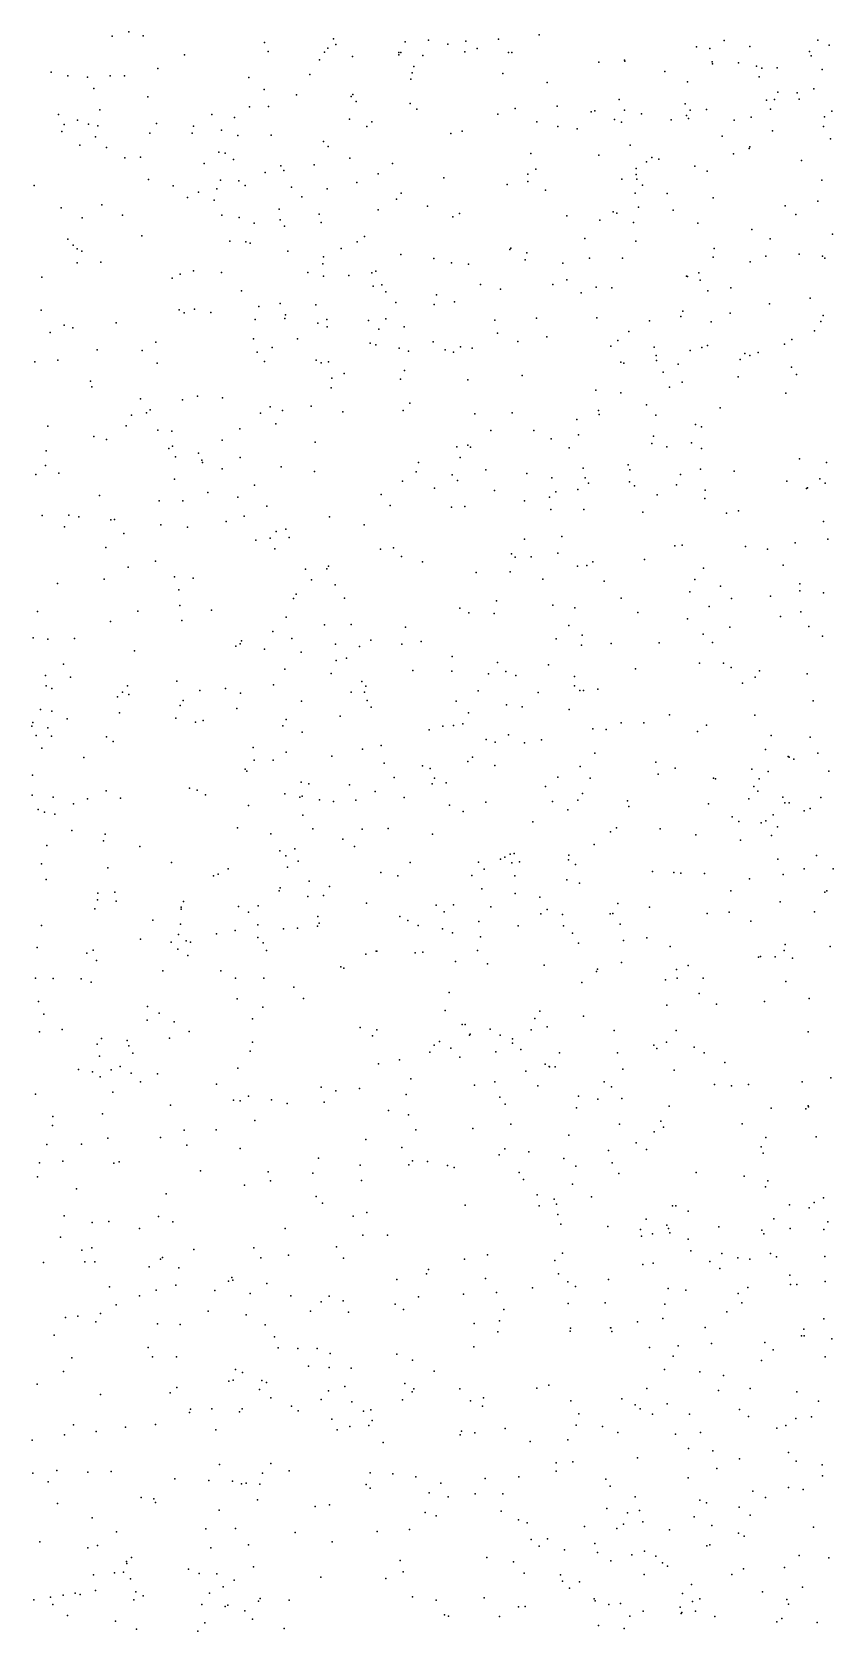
# Model space of a CAD drawing. Extents: x 2 to 99999, y 0 to 49999.
# Drawn here: x 6251 to 12499, y 12523 to 24997 of the extents above; entities that cross this region are included whole.
import ezdxf

# ---------------------------------------------------------------- set-up
doc = ezdxf.new("R2010")
doc.units = 0
doc.header["$MEASUREMENT"] = 0
doc.layers.add('points', color=50, linetype='Continuous')

msp = doc.modelspace()

# ---------------------------------------------------------------- linework, layer by layer
at = {"layer": 'points', "color": 3}
for p in [(6876, 24964, 20), (7007, 24997, 38), (7119, 24967, 18), (10208, 24976, 10), (8064, 24916, 68), (8093, 24845, 21), (8532, 24840, 98), (8559, 24870, 57), (8603, 24943, 92), (8621, 24899, 62), (9113, 24837, 69), (9127, 24838, 61), (9161, 24921, 47), (9344, 24932, 25), (9494, 24901, 53), (9628, 24841, 43), (9636, 24925, 99), (9723, 24867, 49), (9889, 24940, 0), (9967, 24838, 72), (9995, 24837, 31), (11435, 24880, 63), (11539, 24868, 91), (11649, 24930, 62), (11849, 24885, 45), (12315, 24846, 72), (12380, 24933, 26), (12469, 24893, 10), (7234, 24713, 62), (7440, 24819, 77), (8493, 24779, 84), (8751, 24806, 73), (9112, 24818, 18), (9230, 24727, 96), (9299, 24814, 84), (10673, 24762, 67), (10872, 24777, 91), (10876, 24769, 18), (11557, 24764, 56), (11560, 24749, 55), (11763, 24757, 57), (11903, 24731, 29), (11945, 24715, 30), (12063, 24718, 22), (12328, 24811, 35), (12415, 24704, 38), (6401, 24683, 20), (6532, 24656, 58), (6684, 24644, 29), (6860, 24655, 84), (6973, 24655, 95), (7943, 24643, 94), (8418, 24666, 97), (9207, 24629, 62), (9216, 24677, 37), (9924, 24674, 89), (10269, 24603, 63), (11187, 24689, 21), (11364, 24608, 52), (11924, 24646, 11), (6734, 24557, 23), (7156, 24490, 2), (8062, 24549, 75), (8315, 24506, 70), (8741, 24493, 1), (8753, 24509, 40), (8779, 24455, 95), (10832, 24471, 50), (11979, 24464, 40), (12043, 24469, 44), (12068, 24528, 38), (12220, 24523, 7), (12235, 24474, 27), (12349, 24554, 80), (6459, 24352, 5), (6780, 24390, 39), (7654, 24353, 54), (7830, 24330, 44), (7949, 24412, 79), (8095, 24415, 20), (9202, 24438, 4), (9254, 24396, 10), (9886, 24355, 9), (10021, 24399, 73), (10348, 24417, 13), (10613, 24373, 25), (10642, 24383, 87), (10872, 24386, 15), (11006, 24359, 14), (11346, 24437, 14), (11356, 24345, 1), (11385, 24387, 48), (11512, 24392, 26), (11861, 24332, 9), (12011, 24395, 88), (12433, 24334, 23), (12490, 24378, 40), (6485, 24221, 69), (6503, 24275, 75), (6606, 24310, 32), (6692, 24278, 11), (6765, 24266, 83), (7170, 24207, 13), (7223, 24282, 30), (7500, 24207, 31), (7512, 24263, 83), (7729, 24232, 83), (8729, 24316, 1), (8864, 24260, 24), (8901, 24297, 15), (9519, 24206, 12), (9607, 24222, 46), (10190, 24295, 92), (10353, 24259, 43), (10503, 24241, 91), (10796, 24314, 69), (10849, 24294, 30), (11237, 24312, 71), (11373, 24323, 100), (11727, 24308, 57), (12028, 24227, 65), (12425, 24259, 76), (6624, 24115, 9), (6746, 24180, 63), (6833, 24096, 39), (7856, 24189, 24), (8116, 24192, 64), (8526, 24143, 77), (8561, 24104, 40), (10916, 24113, 11), (11635, 24185, 33), (11846, 24087, 27), (11850, 24100, 32), (12480, 24163, 33), (6975, 24016, 88), (7099, 24020, 93), (7595, 23970, 39), (7710, 24060, 22), (7758, 24051, 36), (7823, 24001, 100), (8192, 23952, 36), (8453, 23961, 38), (8730, 24013, 94), (9063, 23971, 54), (10141, 24048, 26), (10672, 24036, 84), (11045, 23983, 7), (11087, 24018, 2), (11141, 24004, 86), (11421, 23951, 59), (11722, 24047, 20), (12253, 23995, 3), (7160, 23846, 22), (7723, 23841, 64), (7864, 23836, 62), (8069, 23902, 11), (8215, 23917, 89), (8951, 23891, 40), (9464, 23858, 59), (10118, 23831, 22), (10120, 23888, 76), (10182, 23928, 94), (10851, 23849, 84), (10963, 23933, 81), (10965, 23885, 2), (10968, 23849, 60), (11518, 23910, 49), (12411, 23842, 63), (6269, 23800, 88), (7352, 23796, 89), (7464, 23705, 22), (7551, 23748, 56), (7694, 23773, 53), (7913, 23799, 57), (8276, 23786, 33), (8356, 23711, 54), (8554, 23773, 84), (8785, 23823, 62), (9131, 23739, 64), (9958, 23807, 77), (10256, 23762, 35), (10956, 23740, 61), (11012, 23801, 6), (11206, 23736, 52), (11565, 23703, 42), (6480, 23626, 77), (6795, 23649, 35), (7673, 23684, 46), (8180, 23615, 4), (8951, 23610, 32), (9095, 23693, 91), (9337, 23637, 12), (9586, 23581, 47), (10784, 23593, 20), (10814, 23584, 47), (10982, 23631, 77), (11251, 23608, 11), (12125, 23640, 99), (12381, 23676, 60), (6644, 23548, 73), (6957, 23567, 9), (7733, 23567, 30), (7866, 23550, 84), (7983, 23506, 29), (8186, 23532, 83), (8222, 23482, 36), (8491, 23575, 24), (8506, 23511, 83), (9535, 23555, 33), (10422, 23562, 40), (10681, 23530, 42), (10942, 23512, 8), (11444, 23506, 45), (11865, 23457, 15), (12210, 23572, 98), (6531, 23380, 79), (6572, 23334, 48), (7107, 23408, 41), (7794, 23364, 84), (7920, 23360, 43), (7953, 23349, 94), (8788, 23361, 87), (8844, 23401, 82), (10564, 23386, 6), (10961, 23365, 74), (12010, 23383, 60), (12495, 23419, 72), (6604, 23306, 13), (6639, 23287, 43), (8246, 23286, 84), (8525, 23243, 65), (8664, 23308, 16), (9129, 23260, 70), (9385, 23230, 47), (9979, 23300, 60), (9985, 23310, 54), (10098, 23220, 53), (10111, 23274, 81), (10600, 23233, 73), (10858, 23232, 35), (11565, 23241, 22), (11571, 23308, 40), (11854, 23205, 77), (11976, 23247, 27), (12236, 23263, 80), (12416, 23249, 7), (12434, 23232, 27), (6329, 23085, 17), (6605, 23197, 79), (6789, 23201, 96), (7406, 23109, 94), (7512, 23133, 22), (7729, 23121, 3), (8403, 23121, 41), (8520, 23188, 44), (8525, 23093, 27), (8722, 23097, 75), (8902, 23118, 56), (8932, 23131, 81), (9524, 23196, 29), (9657, 23187, 91), (10391, 23193, 39), (11355, 23092, 28), (11365, 23090, 38), (11453, 23117, 59), (7345, 23076, 43), (7885, 22978, 63), (8912, 23014, 36), (8980, 23024, 46), (9011, 22971, 73), (9750, 23027, 82), (9906, 22991, 50), (10313, 23026, 4), (10422, 23064, 41), (10534, 22963, 59), (10651, 23006, 82), (10775, 23002, 58), (11462, 23061, 25), (11522, 22977, 24), (11702, 23000, 68), (7399, 22830, 84), (7520, 22834, 5), (8020, 22855, 10), (8186, 22880, 60), (8465, 22868, 61), (9088, 22886, 80), (9388, 22870, 11), (9406, 22946, 94), (9548, 22891, 19), (12004, 22876, 71), (12322, 22921, 32), (6323, 22827, 49), (6502, 22711, 57), (6907, 22729, 72), (7439, 22805, 73), (7646, 22808, 25), (7993, 22754, 62), (8224, 22763, 66), (8228, 22791, 9), (8481, 22725, 94), (8550, 22753, 1), (8876, 22746, 60), (9010, 22760, 89), (9861, 22750, 26), (10186, 22764, 76), (10658, 22767, 65), (11068, 22744, 24), (11311, 22778, 61), (11328, 22818, 81), (11548, 22736, 1), (11698, 22803, 33), (12404, 22738, 54), (12421, 22786, 27), (6392, 22653, 26), (6570, 22689, 52), (7980, 22604, 62), (8322, 22603, 56), (8554, 22697, 74), (8957, 22679, 82), (9153, 22698, 70), (9380, 22580, 16), (9881, 22648, 99), (10040, 22583, 26), (10268, 22620, 81), (10820, 22591, 10), (10906, 22661, 25), (12179, 22597, 43), (12354, 22665, 70), (6760, 22518, 77), (7112, 22513, 100), (7218, 22578, 49), (8007, 22499, 46), (8125, 22536, 7), (8890, 22569, 70), (8932, 22557, 8), (9114, 22530, 74), (9187, 22508, 53), (9475, 22518, 62), (9540, 22498, 5), (9593, 22540, 47), (9684, 22531, 5), (10767, 22546, 17), (11105, 22537, 83), (11119, 22472, 14), (11386, 22512, 64), (11476, 22535, 27), (11520, 22551, 47), (11810, 22488, 70), (11851, 22472, 47), (11914, 22497, 43), (12120, 22561, 85), (6274, 22425, 9), (6454, 22437, 46), (7228, 22413, 79), (8065, 22427, 39), (8468, 22437, 72), (8506, 22415, 48), (8564, 22423, 72), (8687, 22334, 56), (9156, 22357, 55), (10845, 22422, 58), (10868, 22414, 20), (11121, 22434, 59), (11173, 22342, 78), (11291, 22406, 48), (11775, 22442, 95), (12176, 22381, 91), (6707, 22274, 69), (6718, 22228, 54), (8586, 22221, 22), (8589, 22296, 62), (9126, 22288, 53), (9651, 22284, 92), (10075, 22316, 47), (11224, 22225, 67), (11322, 22265, 51), (11758, 22308, 78), (12214, 22324, 39), (7098, 22135, 53), (7425, 22128, 52), (7542, 22156, 42), (7738, 22143, 83), (9198, 22102, 67), (10649, 22202, 5), (10845, 22181, 20), (11045, 22089, 66), (12130, 22180, 68), (7028, 22007, 33), (7144, 22027, 34), (7174, 22049, 19), (8034, 22023, 61), (8109, 22074, 75), (8206, 22044, 27), (8430, 22078, 85), (8677, 22033, 82), (9146, 22043, 9), (9705, 22017, 94), (9996, 22025, 32), (10500, 21973, 58), (10670, 22043, 51), (10675, 22014, 43), (11118, 22007, 63), (11618, 22065, 25), (6375, 21921, 77), (6733, 21841, 96), (6987, 21924, 24), (7234, 21891, 22), (7341, 21884, 56), (7872, 21900, 47), (8153, 21939, 61), (9831, 21887, 76), (10166, 21888, 33), (10514, 21854, 71), (11098, 21843, 0), (11426, 21934, 3), (11474, 21918, 78), (6361, 21729, 35), (6832, 21817, 41), (7318, 21749, 58), (7347, 21767, 64), (7549, 21712, 81), (7735, 21813, 34), (8460, 21796, 0), (9564, 21761, 37), (9652, 21775, 89), (9672, 21759, 4), (10300, 21822, 34), (10441, 21753, 6), (11086, 21788, 48), (11202, 21760, 26), (11395, 21793, 63), (11472, 21748, 54), (6357, 21616, 19), (7370, 21684, 58), (7576, 21656, 40), (7581, 21639, 77), (7736, 21590, 65), (7876, 21677, 37), (8196, 21606, 76), (9267, 21638, 36), (9590, 21678, 27), (9791, 21581, 88), (10551, 21595, 63), (10902, 21621, 84), (10914, 21582, 43), (11465, 21586, 56), (12238, 21667, 3), (12448, 21638, 31), (6281, 21546, 3), (6461, 21556, 59), (7362, 21508, 87), (7988, 21461, 73), (8456, 21569, 71), (9140, 21492, 11), (9249, 21567, 82), (9529, 21542, 6), (9571, 21498, 97), (10111, 21554, 23), (10307, 21518, 41), (10567, 21518, 51), (10592, 21477, 23), (10912, 21487, 24), (10950, 21456, 93), (11279, 21464, 19), (11309, 21546, 63), (11729, 21572, 12), (12138, 21493, 86), (12396, 21512, 56), (12437, 21478, 88), (6777, 21380, 75), (7243, 21340, 48), (7428, 21339, 36), (7622, 21405, 81), (7856, 21369, 24), (8976, 21389, 34), (9391, 21438, 75), (9859, 21420, 3), (10093, 21339, 26), (10288, 21367, 23), (10337, 21410, 17), (10509, 21428, 83), (11128, 21387, 17), (11498, 21359, 5), (11503, 21422, 26), (12293, 21436, 13), (12299, 21441, 17), (6331, 21224, 3), (6540, 21229, 34), (6617, 21214, 66), (7906, 21219, 5), (8082, 21297, 46), (8572, 21216, 0), (9046, 21303, 48), (9523, 21291, 43), (9627, 21295, 85), (10299, 21271, 14), (10556, 21273, 47), (11017, 21252, 19), (11668, 21244, 53), (11762, 21261, 74), (6504, 21137, 6), (6867, 21191, 98), (6896, 21195, 18), (6967, 21085, 10), (7256, 21153, 36), (7464, 21135, 87), (7767, 21179, 99), (8155, 21100, 52), (8230, 21118, 54), (8841, 21151, 30), (12426, 21179, 89), (6828, 20976, 13), (7997, 21032, 24), (8109, 21049, 62), (8146, 20966, 83), (8258, 21053, 68), (8970, 20963, 28), (9070, 20972, 48), (10092, 21041, 93), (10385, 21062, 43), (11264, 20988, 51), (11323, 20994, 46), (11816, 20982, 7), (11989, 20963, 57), (12205, 21012, 42), (12459, 21040, 59), (7216, 20868, 60), (8565, 20831, 16), (9133, 20904, 25), (9296, 20863, 58), (9991, 20926, 88), (10019, 20899, 91), (10144, 20902, 100), (10352, 20930, 5), (10578, 20835, 94), (10627, 20863, 34), (11030, 20881, 88), (12109, 20838, 75), (6815, 20729, 74), (7001, 20821, 16), (7363, 20746, 89), (7508, 20736, 81), (8384, 20806, 46), (8431, 20722, 27), (8552, 20808, 66), (9716, 20781, 87), (9981, 20785, 53), (10236, 20728, 15), (10507, 20830, 77), (10714, 20712, 10), (11421, 20726, 31), (11490, 20813, 29), (6450, 20695, 71), (7396, 20646, 4), (8312, 20611, 88), (8615, 20683, 34), (11382, 20630, 92), (11621, 20673, 81), (12011, 20596, 59), (12240, 20693, 45), (12240, 20637, 22), (12426, 20621, 85), (6294, 20475, 27), (7076, 20480, 57), (7404, 20524, 40), (7652, 20486, 69), (8291, 20578, 33), (8688, 20581, 87), (9589, 20501, 100), (9659, 20466, 6), (9855, 20461, 19), (9874, 20560, 23), (10315, 20526, 89), (10486, 20505, 90), (10848, 20579, 73), (10977, 20468, 43), (11534, 20516, 76), (11708, 20577, 80), (12249, 20473, 9), (6865, 20397, 6), (7419, 20406, 63), (8234, 20433, 18), (8533, 20373, 22), (8740, 20374, 12), (9164, 20355, 70), (10438, 20367, 9), (11365, 20419, 77), (11693, 20353, 99), (12090, 20437, 63), (12310, 20359, 72), (6260, 20272, 17), (6375, 20260, 52), (6584, 20266, 51), (7875, 20225, 60), (7885, 20248, 28), (8129, 20320, 14), (8277, 20265, 59), (8618, 20221, 84), (8893, 20253, 96), (9135, 20222, 66), (9287, 20241, 79), (10341, 20264, 87), (10538, 20213, 48), (10542, 20291, 24), (10769, 20227, 51), (11144, 20231, 35), (11486, 20299, 9), (11558, 20235, 85), (12416, 20285, 55), (7050, 20170, 26), (7841, 20205, 53), (8065, 20183, 58), (8352, 20160, 0), (8624, 20095, 47), (8704, 20113, 0), (8807, 20202, 24), (9528, 20124, 98), (6356, 19978, 65), (6497, 20066, 48), (6551, 19964, 50), (8224, 20027, 41), (8584, 19992, 22), (9222, 20017, 56), (9527, 20011, 8), (9811, 19989, 56), (9881, 20078, 12), (9946, 20007, 99), (10026, 19978, 22), (10279, 20059, 44), (10484, 19969, 5), (10959, 20028, 99), (11457, 20073, 28), (11645, 20072, 14), (11704, 20039, 60), (11893, 19964, 81), (11925, 20014, 7), (12297, 19991, 61), (6362, 19896, 15), (6406, 19875, 41), (6957, 19847, 8), (6997, 19896, 65), (7380, 19933, 26), (7561, 19859, 22), (7760, 19876, 76), (7878, 19839, 26), (8135, 19905, 42), (8741, 19848, 93), (8825, 19929, 43), (8846, 19848, 63), (8855, 19894, 53), (9731, 19858, 63), (10200, 19844, 32), (10484, 19896, 50), (10525, 19861, 70), (10554, 19861, 38), (10666, 19871, 86), (11793, 19917, 65), (6317, 19711, 87), (6919, 19811, 34), (7007, 19829, 14), (7406, 19744, 47), (7430, 19781, 11), (7848, 19720, 75), (8353, 19777, 11), (8865, 19783, 25), (8898, 19729, 73), (9560, 19778, 55), (9952, 19747, 34), (10074, 19732, 84), (10441, 19711, 95), (12344, 19779, 65), (6259, 19610, 57), (6406, 19698, 75), (6527, 19638, 25), (6933, 19685, 87), (7374, 19644, 9), (7527, 19612, 30), (7586, 19626, 75), (8207, 19584, 78), (8234, 19633, 68), (8654, 19659, 47), (9539, 19588, 91), (9612, 19599, 33), (9655, 19687, 58), (10846, 19608, 91), (11024, 19608, 14), (11223, 19669, 92), (11513, 19589, 83), (11888, 19667, 53), (6251, 19583, 33), (6284, 19508, 20), (6375, 19570, 17), (6403, 19503, 17), (6833, 19499, 84), (6884, 19461, 29), (8358, 19534, 91), (9349, 19554, 88), (9455, 19581, 61), (9794, 19478, 60), (9967, 19514, 70), (10226, 19475, 58), (10627, 19562, 39), (10730, 19555, 31), (11441, 19540, 94), (12016, 19510, 89), (12320, 19497, 49), (6329, 19409, 17), (6656, 19338, 1), (7976, 19415, 80), (8233, 19379, 27), (8590, 19349, 29), (8830, 19403, 67), (8976, 19430, 52), (9688, 19341, 63), (9863, 19456, 67), (10092, 19453, 28), (10642, 19370, 99), (11973, 19399, 74), (12149, 19345, 59), (12156, 19341, 99), (12381, 19370, 77), (7915, 19247, 29), (7927, 19231, 81), (7983, 19317, 0), (8133, 19317, 1), (8998, 19294, 80), (9298, 19272, 8), (9358, 19251, 79), (9650, 19307, 36), (9862, 19276, 39), (10526, 19266, 93), (11117, 19301, 98), (11268, 19253, 13), (11865, 19246, 6), (11993, 19229, 78), (12193, 19324, 62), (12467, 19230, 39), (6256, 19200, 20), (7481, 19097, 42), (8351, 19144, 69), (8410, 19132, 64), (8729, 19124, 67), (9075, 19182, 77), (9372, 19133, 87), (9391, 19175, 35), (9482, 19140, 83), (10257, 19110, 52), (10352, 19185, 13), (10606, 19176, 8), (11135, 19207, 29), (11566, 19177, 38), (11583, 19172, 46), (11881, 19110, 3), (11922, 19170, 76), (6254, 19043, 72), (6417, 19029, 3), (6575, 18976, 49), (6685, 19015, 54), (6831, 19078, 76), (6943, 19020, 3), (7541, 19083, 41), (7605, 19045, 90), (7940, 18963, 5), (8223, 19055, 62), (8341, 19028, 38), (8358, 19036, 60), (8494, 19007, 43), (8604, 18995, 50), (8777, 19004, 30), (8927, 19071, 2), (9153, 19026, 28), (9509, 18965, 32), (9790, 18988, 35), (10312, 18994, 53), (10509, 19004, 66), (10545, 19056, 43), (10895, 18998, 44), (11529, 18975, 41), (11842, 19014, 92), (11913, 19074, 93), (12108, 19027, 10), (12122, 18983, 55), (12157, 18983, 87), (12403, 19026, 47), (6299, 18931, 67), (6349, 18910, 39), (6429, 18895, 90), (8365, 18887, 46), (9615, 18917, 1), (10158, 18836, 91), (10431, 18928, 43), (10907, 18954, 88), (11712, 18874, 12), (11764, 18839, 19), (11975, 18842, 99), (12032, 18891, 39), (12273, 18920, 92), (12321, 18939, 98), (6562, 18767, 2), (6822, 18739, 50), (7854, 18788, 74), (8114, 18742, 13), (8441, 18782, 54), (8826, 18777, 75), (9029, 18784, 5), (9375, 18740, 25), (10764, 18757, 11), (10811, 18788, 14), (11151, 18782, 55), (11429, 18735, 99), (11939, 18827, 13), (12019, 18730, 9), (12067, 18797, 14), (6367, 18650, 16), (6809, 18686, 69), (7093, 18643, 58), (8184, 18608, 44), (8301, 18624, 77), (8677, 18701, 25), (8766, 18644, 76), (10012, 18588, 91), (10636, 18659, 78), (11777, 18693, 81), (6326, 18508, 48), (6842, 18476, 65), (7339, 18519, 50), (7782, 18469, 53), (8231, 18569, 58), (8243, 18482, 59), (8327, 18528, 29), (9200, 18518, 7), (9734, 18520, 93), (9778, 18466, 25), (9905, 18545, 64), (9940, 18561, 24), (9982, 18584, 91), (9995, 18515, 79), (10053, 18523, 18), (10435, 18538, 9), (10438, 18576, 9), (10490, 18503, 15), (12069, 18545, 60), (12274, 18468, 30), (12371, 18573, 18), (12499, 18470, 18), (6363, 18386, 23), (7668, 18415, 90), (7703, 18428, 79), (8412, 18372, 95), (8973, 18441, 87), (9104, 18415, 78), (9681, 18416, 45), (10017, 18415, 52), (10424, 18382, 35), (10521, 18358, 95), (11092, 18447, 73), (11258, 18441, 74), (11311, 18434, 70), (11497, 18433, 22), (11847, 18392, 18), (12110, 18425, 70), (6763, 18228, 57), (6765, 18278, 33), (6898, 18286, 49), (6907, 18216, 70), (7434, 18213, 26), (8178, 18298, 49), (8187, 18321, 61), (8404, 18252, 22), (8524, 18261, 42), (8572, 18330, 31), (9761, 18314, 2), (10020, 18276, 11), (10212, 18249, 39), (11703, 18298, 43), (12434, 18287, 13), (12450, 18298, 21), (6742, 18157, 5), (7415, 18171, 61), (7416, 18155, 72), (7862, 18174, 59), (7939, 18130, 98), (8015, 18179, 0), (8481, 18097, 14), (8860, 18202, 48), (9120, 18098, 36), (9403, 18186, 15), (9467, 18133, 12), (9538, 18187, 66), (9829, 18173, 51), (10221, 18119, 78), (10270, 18151, 7), (10388, 18112, 92), (10761, 18117, 71), (10783, 18120, 38), (10821, 18198, 46), (11067, 18170, 72), (11517, 18121, 54), (11689, 18130, 21), (12086, 18212, 64), (12354, 18133, 17), (6326, 18026, 55), (7195, 18068, 19), (7410, 18037, 16), (7837, 17989, 11), (8014, 18032, 36), (8214, 18002, 51), (8321, 18005, 22), (8479, 18021, 45), (8491, 18045, 16), (9182, 18065, 57), (9264, 18027, 83), (9453, 18002, 73), (9531, 17970, 65), (9736, 18057, 92), (10044, 18024, 18), (10398, 18024, 83), (10467, 17968, 25), (10838, 18037, 43), (11858, 18061, 9), (6292, 17854, 1), (7099, 17919, 83), (7337, 17897, 90), (7388, 17842, 2), (7394, 17956, 19), (7454, 17906, 54), (7487, 17896, 76), (7691, 17961, 12), (8012, 17932, 43), (8054, 17892, 9), (9750, 17938, 17), (10515, 17890, 67), (10865, 17909, 27), (11048, 17930, 9), (11228, 17864, 29), (12126, 17879, 66), (12478, 17863, 96), (6679, 17810, 83), (6729, 17835, 50), (6755, 17753, 15), (7468, 17794, 75), (8081, 17833, 4), (8854, 17802, 99), (8937, 17827, 88), (8940, 17826, 58), (9240, 17814, 88), (9300, 17819, 84), (9555, 17745, 23), (9726, 17832, 37), (9804, 17729, 93), (10247, 17717, 47), (10850, 17738, 8), (11368, 17715, 3), (11917, 17781, 6), (11933, 17786, 50), (12047, 17783, 61), (12118, 17831, 74), (12182, 17773, 38), (6280, 17615, 93), (6417, 17614, 97), (6634, 17611, 3), (7273, 17673, 94), (7725, 17673, 22), (7840, 17616, 21), (8060, 17616, 73), (8659, 17704, 13), (8683, 17693, 26), (10654, 17669, 15), (10663, 17685, 67), (11193, 17602, 39), (11278, 17683, 5), (11284, 17615, 89), (11486, 17616, 41), (12130, 17590, 90), (6714, 17586, 63), (8294, 17545, 6), (9504, 17503, 37), (10539, 17582, 28), (11454, 17495, 87), (6301, 17435, 48), (7153, 17395, 15), (7243, 17343, 98), (7853, 17454, 85), (8053, 17390, 97), (8368, 17457, 96), (9475, 17363, 90), (10213, 17359, 62), (11202, 17405, 59), (11589, 17413, 98), (11965, 17433, 86), (12313, 17457, 87), (6345, 17336, 8), (6487, 17216, 91), (7150, 17289, 54), (7361, 17275, 89), (7972, 17299, 37), (8812, 17230, 58), (9607, 17254, 74), (9631, 17254, 17), (9826, 17219, 8), (10144, 17214, 3), (10173, 17300, 75), (10269, 17237, 24), (10552, 17319, 64), (6310, 17196, 72), (6761, 17100, 96), (6793, 17146, 8), (6994, 17130, 43), (7324, 17147, 21), (7478, 17201, 43), (7971, 17116, 50), (8908, 17166, 15), (8942, 17212, 85), (9389, 17094, 89), (9430, 17121, 27), (9665, 17172, 49), (9670, 17178, 8), (9904, 17171, 46), (10000, 17143, 75), (10000, 17109, 28), (10792, 17208, 74), (11102, 17094, 71), (11201, 17117, 72), (11276, 17208, 37), (12304, 17198, 99), (6778, 17007, 99), (7008, 17088, 94), (7039, 17031, 42), (7954, 17047, 72), (9118, 16978, 31), (9355, 17038, 68), (9519, 17070, 30), (9589, 17000, 42), (9870, 17041, 29), (10063, 17060, 49), (10366, 17034, 78), (10817, 17033, 32), (11125, 17067, 65), (11415, 17078, 64), (11494, 17034, 48), (6613, 16904, 46), (6723, 16884, 27), (6784, 16845, 39), (6868, 16902, 72), (6940, 16927, 43), (7025, 16874, 8), (7230, 16869, 54), (7858, 16914, 59), (8955, 16947, 55), (10102, 16890, 68), (10255, 16944, 72), (10284, 16926, 91), (10287, 16923, 58), (10331, 16925, 26), (10860, 16905, 68), (11260, 16898, 69), (11654, 16957, 80), (6883, 16727, 64), (7099, 16808, 90), (7690, 16789, 89), (8506, 16766, 55), (8620, 16738, 4), (8806, 16754, 21), (9206, 16830, 29), (9703, 16782, 40), (9862, 16806, 62), (10198, 16776, 88), (10713, 16808, 92), (10771, 16768, 32), (11574, 16787, 39), (11708, 16776, 28), (11839, 16787, 50), (12259, 16808, 69), (12482, 16838, 3), (6280, 16710, 76), (7332, 16626, 30), (7823, 16663, 6), (7874, 16660, 32), (7939, 16695, 1), (8120, 16666, 11), (8242, 16637, 57), (8530, 16649, 31), (9169, 16709, 40), (9900, 16688, 5), (9943, 16633, 7), (10499, 16605, 17), (10515, 16696, 36), (10665, 16673, 12), (10852, 16677, 37), (11221, 16618, 76), (12017, 16602, 62), (12286, 16597, 92), (12306, 16620, 29), (12307, 16611, 3), (6412, 16467, 29), (6413, 16538, 69), (6801, 16557, 62), (7989, 16506, 24), (9033, 16584, 60), (9188, 16550, 34), (9987, 16477, 37), (10833, 16477, 62), (11156, 16501, 30), (11790, 16480, 58), (6843, 16367, 24), (7255, 16372, 43), (7438, 16430, 30), (7689, 16433, 35), (8856, 16357, 3), (9246, 16433, 15), (9689, 16443, 96), (10439, 16392, 11), (11104, 16416, 13), (11176, 16454, 82), (11976, 16372, 69), (12368, 16377, 17), (6366, 16318, 64), (6637, 16321, 88), (7459, 16313, 22), (7876, 16286, 69), (9136, 16294, 53), (9896, 16238, 57), (9939, 16285, 41), (10127, 16260, 99), (10747, 16272, 70), (10964, 16331, 12), (11045, 16279, 93), (11939, 16301, 60), (11953, 16252, 50), (6310, 16176, 45), (6492, 16189, 85), (6889, 16172, 49), (6932, 16184, 41), (7567, 16114, 91), (8094, 16104, 15), (8441, 16095, 36), (8486, 16212, 77), (8810, 16158, 13), (9191, 16159, 55), (9220, 16192, 16), (9335, 16186, 10), (9492, 16154, 54), (9543, 16140, 24), (10052, 16099, 1), (10399, 16210, 16), (10492, 16150, 56), (10776, 16176, 72), (10828, 16093, 84), (11432, 16100, 61), (6295, 16065, 64), (6598, 15973, 52), (7910, 16001, 3), (8111, 16035, 44), (8821, 16038, 77), (10086, 16045, 56), (10466, 16008, 41), (11805, 16071, 89), (11973, 15987, 22), (11991, 16034, 46), (7297, 15934, 56), (8468, 15913, 52), (8516, 15860, 9), (9629, 15845, 75), (10191, 15925, 100), (10324, 15891, 8), (10343, 15854, 73), (10615, 15910, 40), (12159, 15848, 15), (12352, 15866, 94), (12426, 15903, 59), (6503, 15763, 3), (6852, 15718, 72), (7238, 15757, 96), (8757, 15759, 90), (8864, 15788, 37), (10206, 15839, 26), (10353, 15772, 85), (11043, 15737, 84), (11247, 15840, 85), (11274, 15839, 31), (11368, 15799, 36), (12038, 15739, 99), (12314, 15824, 54), (6474, 15596, 13), (6721, 15711, 22), (7090, 15664, 39), (7351, 15716, 86), (8227, 15663, 38), (8831, 15610, 73), (9023, 15610, 56), (10377, 15696, 61), (10744, 15679, 14), (10997, 15655, 53), (11006, 15604, 40), (11091, 15621, 24), (11204, 15688, 28), (11215, 15662, 22), (11227, 15629, 17), (11609, 15676, 69), (11943, 15649, 40), (11959, 15621, 76), (12166, 15662, 73), (12428, 15654, 41), (12459, 15715, 58), (6641, 15493, 49), (6718, 15513, 96), (7514, 15498, 62), (7981, 15513, 85), (8626, 15520, 63), (10390, 15470, 72), (11370, 15580, 92), (11389, 15489, 64), (12011, 15468, 33), (6340, 15397, 38), (6664, 15404, 21), (6742, 15403, 85), (7165, 15363, 17), (7254, 15423, 43), (7270, 15438, 51), (7397, 15357, 98), (8036, 15433, 25), (8253, 15456, 26), (8682, 15431, 63), (9345, 15343, 37), (9626, 15423, 36), (9803, 15457, 50), (10330, 15413, 5), (11017, 15382, 28), (11097, 15393, 64), (11537, 15406, 11), (11617, 15352, 37), (11632, 15467, 23), (11756, 15435, 12), (11849, 15424, 98), (12058, 15442, 84), (12435, 15445, 75), (7373, 15221, 22), (7785, 15252, 49), (7811, 15281, 69), (7817, 15259, 38), (8083, 15235, 27), (9097, 15266, 21), (9328, 15309, 49), (9788, 15273, 44), (10359, 15310, 71), (10430, 15246, 62), (10747, 15266, 21), (12161, 15299, 82), (12168, 15227, 63), (12217, 15227, 36), (12438, 15250, 75), (6856, 15209, 6), (7089, 15137, 10), (7220, 15183, 2), (7677, 15180, 29), (7953, 15157, 1), (8270, 15138, 62), (8568, 15136, 71), (8679, 15098, 60), (9266, 15129, 12), (9617, 15150, 95), (9875, 15164, 78), (10156, 15199, 11), (10491, 15210, 59), (11214, 15195, 17), (11350, 15182, 53), (11758, 15155, 39), (11835, 15204, 6), (6514, 14969, 3), (6609, 14979, 81), (6787, 15000, 73), (6909, 15068, 77), (7626, 15018, 54), (7923, 14989, 90), (8423, 15017, 15), (8508, 15091, 79), (8719, 15011, 48), (9083, 15072, 30), (9148, 15030, 5), (9932, 15032, 1), (10433, 15078, 27), (10721, 15083, 6), (11188, 15072, 60), (11670, 15013, 30), (11787, 15083, 93), (6749, 14936, 12), (7231, 14919, 54), (7407, 14913, 1), (8071, 14912, 7), (9700, 14923, 38), (9886, 14858, 10), (9899, 14943, 76), (10448, 14863, 75), (10452, 14886, 92), (10763, 14888, 94), (10766, 14888, 6), (10774, 14859, 28), (10975, 14934, 59), (11171, 14961, 79), (11503, 14891, 50), (12272, 14878, 60), (12427, 14958, 5), (6424, 14831, 14), (7157, 14735, 16), (8142, 14819, 22), (8172, 14732, 89), (8326, 14727, 62), (8476, 14728, 33), (9698, 14740, 92), (11067, 14734, 76), (11291, 14749, 94), (11550, 14766, 72), (11966, 14773, 69), (12252, 14826, 90), (12273, 14826, 22), (12491, 14802, 28), (6562, 14655, 78), (7191, 14662, 9), (7378, 14663, 72), (8577, 14688, 86), (9096, 14683, 61), (9219, 14636, 30), (11251, 14668, 9), (11941, 14633, 15), (12033, 14717, 94), (12438, 14661, 41), (6496, 14547, 35), (7787, 14472, 66), (7821, 14480, 61), (7840, 14564, 74), (7892, 14541, 26), (8043, 14478, 58), (8409, 14588, 50), (8568, 14578, 90), (8741, 14573, 30), (9387, 14550, 44), (11185, 14563, 55), (11461, 14545, 66), (11644, 14517, 78), (6291, 14450, 58), (6787, 14367, 90), (7329, 14381, 96), (7381, 14423, 56), (8027, 14407, 82), (8081, 14461, 37), (8564, 14397, 8), (8692, 14430, 70), (9159, 14453, 38), (9217, 14390, 10), (9229, 14413, 91), (9589, 14412, 19), (10190, 14418, 71), (10283, 14441, 44), (11047, 14414, 19), (11605, 14400, 10), (11853, 14415, 83), (12217, 14388, 50), (7479, 14228, 31), (7489, 14254, 73), (7655, 14256, 80), (7871, 14232, 78), (7891, 14256, 53), (8114, 14341, 50), (8275, 14277, 29), (8327, 14240, 78), (8508, 14328, 77), (8745, 14312, 79), (8838, 14239, 40), (8894, 14248, 41), (9141, 14327, 18), (9671, 14319, 52), (9764, 14277, 16), (9772, 14342, 50), (10454, 14320, 95), (10851, 14334, 66), (10955, 14288, 68), (10994, 14257, 8), (11206, 14295, 55), (11769, 14250, 44), (12385, 14315, 54), (6576, 14132, 60), (6980, 14114, 32), (7214, 14134, 48), (8591, 14175, 95), (8730, 14118, 75), (8879, 14127, 5), (8905, 14166, 4), (9941, 14103, 47), (10495, 14128, 59), (10516, 14217, 79), (10700, 14118, 33), (11092, 14216, 89), (11379, 14214, 76), (11840, 14196, 72), (12062, 14105, 65), (12130, 14126, 57), (12209, 14182, 73), (12332, 14195, 51), (6254, 14011, 35), (6506, 14053, 26), (6751, 14079, 2), (7686, 14092, 28), (8632, 14092, 21), (8991, 13993, 98), (9591, 14054, 7), (9602, 14083, 19), (9705, 14069, 11), (10138, 14001, 94), (10431, 14014, 28), (10820, 14073, 95), (11271, 14059, 23), (11465, 14071, 43), (10975, 13873, 5), (11372, 13948, 30), (11562, 13928, 27), (11770, 13866, 79), (12152, 13915, 40), (12212, 13847, 67), (6259, 13754, 15), (6446, 13775, 75), (6688, 13763, 34), (6870, 13767, 52), (7713, 13821, 79), (8050, 13755, 83), (8115, 13830, 95), (8258, 13772, 10), (8888, 13756, 26), (9065, 13748, 58), (9245, 13726, 28), (10049, 13725, 67), (10340, 13834, 87), (10340, 13771, 70), (10471, 13844, 74), (11594, 13790, 27), (12414, 13819, 33), (12418, 13734, 70), (6377, 13688, 6), (7366, 13709, 32), (7631, 13696, 92), (7816, 13691, 54), (7885, 13672, 24), (7923, 13677, 57), (8029, 13669, 63), (8857, 13667, 60), (8889, 13637, 69), (9349, 13600, 10), (9439, 13677, 94), (9785, 13712, 5), (10728, 13708, 21), (10761, 13653, 38), (11369, 13719, 80), (11873, 13614, 6), (12153, 13643, 14), (12267, 13628, 76), (6450, 13517, 67), (7103, 13564, 63), (7203, 13553, 49), (7215, 13526, 86), (8010, 13547, 48), (8460, 13495, 91), (8572, 13507, 43), (9498, 13571, 27), (9708, 13592, 47), (9924, 13593, 59), (10736, 13480, 77), (10955, 13569, 94), (11461, 13545, 71), (11511, 13524, 56), (11768, 13489, 95), (11972, 13565, 30), (6720, 13405, 25), (7712, 13465, 96), (9318, 13448, 49), (9404, 13421, 22), (9910, 13457, 58), (10046, 13390, 70), (10114, 13367, 46), (10865, 13357, 32), (10895, 13444, 87), (10990, 13464, 70), (11015, 13376, 89), (11417, 13413, 81), (11852, 13427, 95), (6910, 13297, 95), (7607, 13321, 30), (7838, 13322, 85), (8305, 13291, 14), (8943, 13300, 80), (9197, 13315, 71), (10145, 13237, 17), (10273, 13241, 47), (10562, 13338, 61), (10813, 13322, 96), (11223, 13313, 50), (11553, 13345, 16), (11763, 13287, 8), (11805, 13263, 48), (12346, 13334, 32), (6313, 13218, 51), (6687, 13171, 17), (6762, 13189, 35), (7646, 13171, 6), (7940, 13196, 5), (8593, 13220, 98), (10207, 13185, 19), (10406, 13157, 29), (10641, 13206, 7), (10662, 13136, 67), (10930, 13118, 16), (11029, 13147, 83), (11116, 13108, 19), (11514, 13188, 31), (11539, 13196, 83), (12234, 13111, 8), (6896, 12977, 34), (6966, 12981, 52), (6989, 13066, 76), (6990, 13050, 97), (7027, 13097, 94), (7473, 13005, 66), (7555, 12973, 86), (7980, 13025, 41), (9122, 13073, 48), (9146, 12985, 75), (9799, 13096, 11), (10008, 13062, 5), (10089, 12975, 15), (10766, 13071, 48), (11168, 13054, 24), (11209, 13028, 37), (11800, 13009, 86), (12121, 13019, 3), (12466, 13094, 3), (6730, 12962, 53), (7020, 12929, 27), (7694, 12968, 49), (7742, 12869, 35), (7828, 12921, 72), (8504, 12944, 20), (9010, 12933, 76), (10373, 12961, 77), (10389, 12912, 14), (10443, 12857, 87), (10521, 12908, 3), (11026, 12964, 94), (11395, 12885, 66), (11710, 12964, 2), (12260, 12865, 50), (6266, 12766, 9), (6395, 12786, 98), (6413, 12731, 72), (6494, 12802, 57), (6588, 12819, 2), (6626, 12807, 47), (6748, 12840, 16), (7047, 12766, 2), (7061, 12828, 88), (7118, 12798, 89), (7575, 12729, 67), (7636, 12818, 80), (7779, 12726, 17), (8018, 12756, 56), (8032, 12776, 17), (8257, 12764, 33), (9220, 12790, 67), (9403, 12763, 20), (9779, 12781, 46), (10635, 12773, 50), (10644, 12758, 97), (10750, 12729, 90), (10841, 12739, 3), (11326, 12816, 27), (11403, 12753, 16), (11461, 12773, 41), (11949, 12829, 38), (12139, 12769, 55), (12151, 12733, 27), (6528, 12645, 60), (6902, 12599, 0), (7758, 12715, 26), (7912, 12681, 2), (7970, 12616, 58), (9469, 12650, 97), (9499, 12639, 19), (9899, 12636, 24), (10046, 12713, 49), (10097, 12714, 34), (10914, 12640, 40), (11018, 12678, 96), (11306, 12710, 32), (11315, 12660, 65), (11321, 12667, 27), (11427, 12677, 90), (11578, 12636, 14), (12101, 12621, 83), (7066, 12538, 16), (7544, 12523, 40), (7599, 12588, 68), (8217, 12544, 23), (10671, 12565, 52), (10870, 12544, 29), (12060, 12595, 67), (12376, 12590, 23)]:
    msp.add_point(p, dxfattribs=at)

doc.saveas('drawing.dxf')
